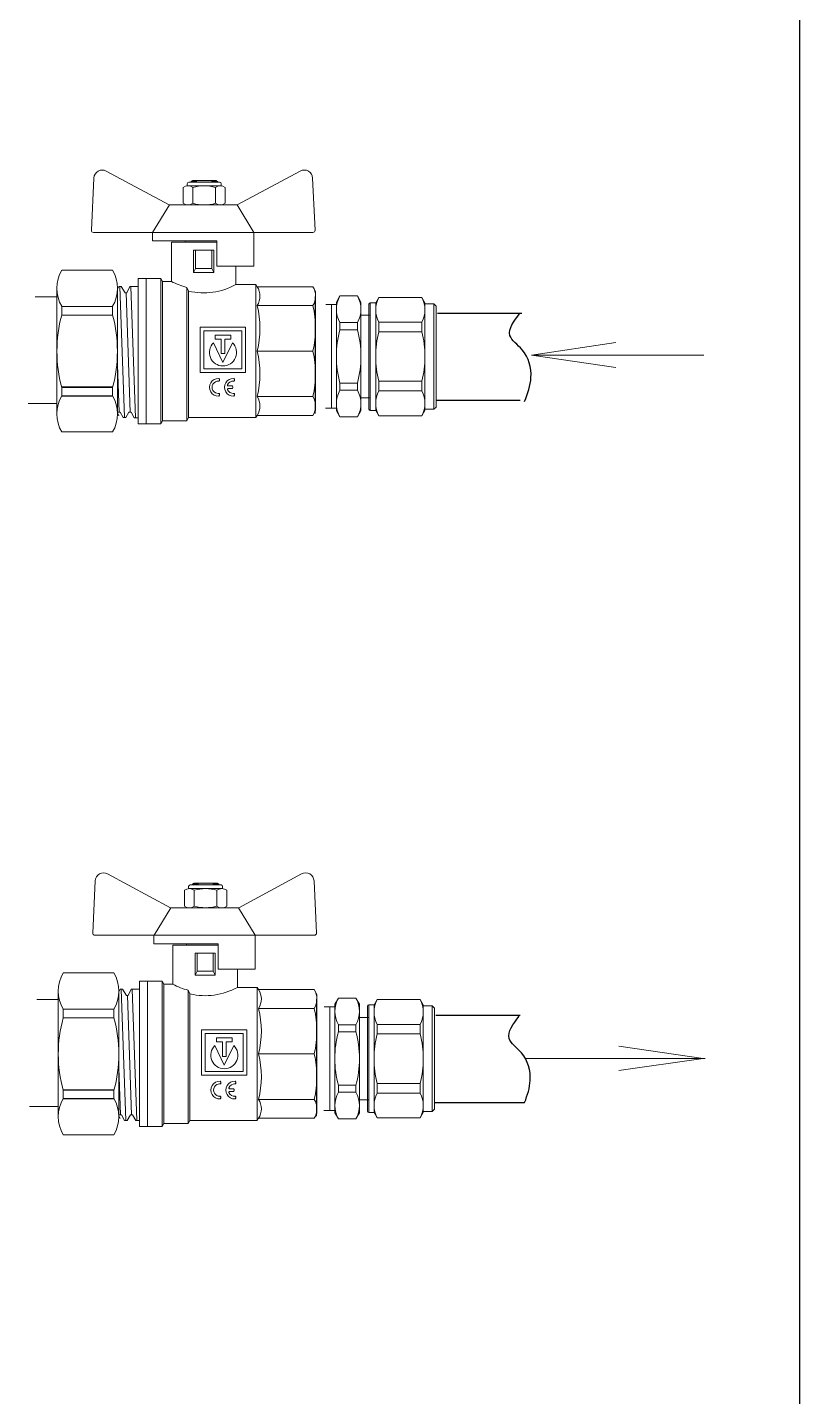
# Model space of a CAD drawing. Header units: millimetres. Extents: x -559267 to 14075, y 0 to 209897.
# Drawn here: x 1595.5 to 1655.5, y 124.6 to 230.9 of the extents above; entities that cross this region are included whole.
import ezdxf

# ---------------------------------------------------------------- set-up
doc = ezdxf.new("R2010")
doc.units = ezdxf.units.MM
doc.layers.add('PDF_Geometry', color=7, linetype='Continuous', lineweight=9)
doc.layers.add('Обвязка коллекторов для теплого пола_dwg', color=8, linetype='Continuous', lineweight=9)

# ---------------------------------------------------------------- blocks, each defined once
blk = doc.blocks.new('Обвязка коллекторов для теплого пола_dwg-499584-Коллектор теплого пола')
at = {"lineweight": 9, "true_color": 0x000000}
for points in [[(2680.7, 2286.6), (2680.7, 2290.5), (2671.6, 2295.7), (2544.1, 2295.7), (2535, 2290.5), (2535, 2286.6), (2653.4, 2286.6)], [(2677.8, 1952.1), (2677.8, 1959.3), (2501.1, 1959.3), (2501.1, 1952.1)], [(2688.3, -1621.8), (2688.3, -1618), (2679.2, -1612.7), (2551.8, -1612.7), (2542.7, -1618), (2542.7, -1621.8), (2661, -1621.8)], [(2685.4, -1956.3), (2685.4, -1949.2), (2508.7, -1949.2), (2508.7, -1956.3)]]:
    blk.add_hatch(color=18, dxfattribs=at).paths.add_polyline_path(points)
at = {"color": 18, "lineweight": 9, "true_color": 0x000000}
for p, q in [((1979.7, 2018.6), (1993.3, 2308.8)), ((3141.5, 2348), (2791.5, 2159.1)), ((3224.4, 2018.6), (3210.8, 2308.8)), ((2490.8, 2168.3), (2490.8, 2256.4)), ((2544.8, 2168.3), (2544.8, 2256.4)), ((2670.9, 2168.3), (2670.9, 2256.4)), ((2724.9, 2168.3), (2724.9, 2256.4)), ((2414.6, 2159.1), (2320.6, 2006.3)), ((2535, 2159.2), (2544.1, 2159.2)), ((2702.4, 2159.2), (2607.8, 2159.2)), ((2680.7, 2159.2), (2671.6, 2159.2)), ((2311, 2006.3), (3212.7, 2006.3)), ((2501.1, 1959.3), (2501.1, 1949.8)), ((2097.5, 1796.9), (1814.9, 1796.9)), ((1788, 1696.2), (1788, 1346.1)), ((2124.4, 1696.2), (2124.4, 1346.1)), ((2144.6, 1706.4), (2132.3, 1706.4)), ((2240.3, 1706.4), (2194, 1706.4)), ((1788.1, 1648.6), (1667.8, 1648.6)), ((2902, 1599.7), (3211.5, 1599.7)), ((3283.6, 1605.1), (3342.8, 1605.1)), ((3315.5, 1605.1), (3315.5, 1317.7)), ((3524.3, 1607.8), (3524.3, 1316.7)), ((3561.6, 1615.3), (3561.6, 1316.7)), ((3479.9, 1545.6), (3529.6, 1545.6)), ((1788, 995.1), (1788, 1345.2)), ((2124.4, 995.1), (2124.4, 1345.2)), ((3211.5, 1346.5), (2902, 1346.5)), ((3315.5, 1028.6), (3315.5, 1316)), ((3524.3, 1024.1), (3524.3, 1315.2)), ((3561.6, 1016.6), (3561.6, 1315.2)), ((2762.5, 1152.6), (2741.4, 1152.6)), ((2766.8, 1148.3), (2766.8, 1142.2)), ((2762.5, 1137.8), (2741.4, 1137.8)), ((2902, 1093.3), (3211.5, 1093.3)), ((3479.9, 1086.3), (3529.6, 1086.3)), ((1628.2, 1054.4), (1787.8, 1054.4)), ((3281.7, 1028.6), (3342.8, 1028.6)), ((2172.1, 976.6), (2156, 976.6)), ((2218.4, 975.5), (2240.3, 975.5)), ((2097.5, 896.7), (1814.9, 896.7)), ((3149.2, -1560.4), (2799.2, -1749.3)), ((1987.3, -1889.8), (2000.9, -1599.6)), ((2498.4, -1740.2), (2498.4, -1652)), ((2552.4, -1740.2), (2552.4, -1652)), ((2678.6, -1740.2), (2678.6, -1652)), ((2732.5, -1740.2), (2732.5, -1652)), ((3232.1, -1889.8), (3218.5, -1599.6)), ((2422.2, -1749.3), (2328.2, -1902.1)), ((2542.7, -1749.3), (2551.8, -1749.3)), ((2710.1, -1749.3), (2615.5, -1749.3)), ((2688.3, -1749.3), (2679.2, -1749.3)), ((2318.6, -1902.1), (3220.3, -1902.1)), ((2508.7, -1949.2), (2508.7, -1958.7)), ((2105.2, -2111.5), (1822.6, -2111.5)), ((2152.3, -2202), (2139.9, -2202)), ((2248, -2202), (2201.7, -2202)), ((1795.8, -2259.8), (1675.5, -2259.8)), ((1795.6, -2212.3), (1795.6, -2562.4)), ((2132.1, -2212.3), (2132.1, -2562.4)), ((2909.6, -2308.7), (3219.1, -2308.7)), ((3274.8, -2299.4), (3334, -2299.4)), ((3306.7, -2299.4), (3306.7, -2586.8)), ((3471.1, -2358.9), (3520.9, -2358.9)), ((3515.5, -2296.7), (3515.5, -2587.8)), ((3552.8, -2289.2), (3552.8, -2587.8)), ((1795.6, -2913.3), (1795.6, -2563.3)), ((2132.1, -2913.3), (2132.1, -2563.3)), ((3219.1, -2561.9), (2909.6, -2561.9)), ((3306.7, -2875.9), (3306.7, -2588.5)), ((3515.5, -2880.4), (3515.5, -2589.3)), ((3552.8, -2887.9), (3552.8, -2589.3)), ((2770.1, -2755.8), (2749.1, -2755.8)), ((2770.1, -2770.6), (2749.1, -2770.6)), ((2774.5, -2760.2), (2774.5, -2766.3)), ((2909.6, -2815.1), (3219.1, -2815.1)), ((1635.8, -2854.1), (1795.4, -2854.1)), ((3273, -2875.9), (3334, -2875.9)), ((3471.1, -2818.2), (3520.9, -2818.2)), ((2179.7, -2931.8), (2163.7, -2931.8)), ((2226.1, -2933), (2248, -2933)), ((2105.2, -3011.8), (1822.6, -3011.8))]:
    blk.add_line(p, q, dxfattribs=at)
at = {"color": 18, "lineweight": 18, "true_color": 0x000000}
for p, q in [((2132.3, 1706.4), (2124.4, 1691.1)), ((2138, 1706.4), (2163.5, 976.6)), ((2199.8, 1706.4), (2225.3, 975.5)), ((2172.3, 1671), (2195.5, 1007.7)), ((3225.2, 1000.2), (3225.2, 1650.8)), ((2124.4, 1269.6), (2133.6, 1007.7)), ((2132.3, 987.1), (2124.4, 1002.5)), ((2139.9, -2202), (2132.1, -2217.4)), ((2145.7, -2202), (2171.2, -2931.8)), ((2207.4, -2202), (2232.9, -2933)), ((2180, -2237.4), (2203.1, -2900.8)), ((3232.8, -2908.2), (3232.8, -2257.6)), ((2132.1, -2638.8), (2141.2, -2900.8)), ((2139.9, -2921.3), (2132.1, -2905.9))]:
    blk.add_line(p, q, dxfattribs=at)
at = {"lineweight": 9}
for p, q in [((3885, 1609.1), (3885, 1316.7)), ((3885, 1022.8), (3885, 1315.2)), ((3876.2, -2295.4), (3876.2, -2587.8)), ((3876.2, -2881.7), (3876.2, -2589.3))]:
    blk.add_line(p, q, dxfattribs=at)
at = {"color": 20, "lineweight": 30}
for p, q in [((3904.7, 1557.6), (4373.9, 1557.6)), ((3896.1, 1073.1), (4366.2, 1073.1))]:
    blk.add_line(p, q, dxfattribs=at)
at = {"color": 160, "lineweight": 30}
for p, q in [((3895.9, -2346.9), (4365.1, -2346.9)), ((3887.3, -2831.4), (4390.2, -2831.4))]:
    blk.add_line(p, q, dxfattribs=at)
at = {"color": 18, "lineweight": 9, "true_color": 0x000000, "flags": 128}
for points in [[(2062.6, 2348), (2412.6, 2159.1), (2790.1, 2159.1), (2884.1, 2006.3), (2884.1, 1818.2), (2677.8, 1818.2)], [(2522.3, 2286.6), (2607.8, 2286.6), (2693.3, 2286.6)], [(2680.7, 2290.5), (2671.6, 2295.7), (2544.1, 2295.7), (2535, 2290.5)], [(2535, 2286.6), (2535, 2290.5), (2562.3, 2290.5)], [(2567.1, 2286.6), (2562.3, 2295.7), (2562.3, 2286.6)], [(2648.6, 2286.6), (2653.4, 2295.7), (2653.4, 2286.6)], [(2653.4, 2290.5), (2680.7, 2290.5), (2680.7, 2286.6)], [(2513.2, 2277.5), (2513.2, 2265.5), (2607.8, 2265.5), (2702.4, 2265.5), (2702.4, 2277.5)], [(2513.2, 2159.2), (2607.8, 2159.2), (2693.3, 2159.2)], [(1991.4, 2006.3), (2319.9, 2006.3), (2319.9, 1959.3), (2677.8, 1959.3), (2677.8, 1818.2)], [(2677.8, 1952.1), (2425.4, 1952.1), (2425.4, 1733.4), (2374.9, 1733.4), (2374.9, 1346.5), (2374.9, 959.6), (2511, 959.6), (2520.7, 976.5)], [(2649.7, 1806.3), (2660.9, 1783.9), (2660.9, 1907.3), (2604.8, 1907.3), (2548.7, 1907.3), (2548.7, 1783.9), (2559.9, 1806.3)], [(2649.7, 1907.3), (2649.7, 1806.3), (2604.8, 1806.3), (2559.9, 1806.3), (2559.9, 1907.3)], [(2660.9, 1783.9), (2604.8, 1783.9), (2548.7, 1783.9)], [(2895.1, 1716.6), (2784.2, 1716.6), (2784.2, 1818.2)], [(2374.9, 1733.4), (2365.2, 1750.3), (2285.2, 1750.3), (2285.2, 1346.5), (2285.2, 942.8), (2365.2, 942.8), (2374.9, 959.6)], [(2365.2, 1750.3), (2365.2, 1346.5), (2365.2, 942.8)], [(2895.1, 976.5), (2520.7, 976.5), (2520.7, 1346.5), (2520.7, 1679.9), (2511, 1700.9), (2511, 1346.5), (2511, 959.6)], [(3342.8, 1317.7), (3342.8, 1618.8), (3362.6, 1653), (3459.9, 1653), (3479.7, 1618.8), (3479.7, 1317.7)], [(3835.3, 1316.7), (3835.3, 1615.3), (3818, 1645.2), (3578.8, 1645.2), (3561.6, 1615.3), (3531.7, 1615.3), (3531.7, 1316.7)], [(3362.6, 1465.3), (3362.6, 1504.7), (3362.6, 1465.3), (3459.9, 1465.3), (3459.9, 1504.7), (3362.6, 1504.7)], [(3818, 1453.6), (3818, 1506.9), (3818, 1453.6), (3578.8, 1453.6), (3578.8, 1506.9), (3818, 1506.9)], [(2764.7, 1392.8), (2711.7, 1283.5), (2658.7, 1392.8)], [(3342.8, 1316), (3342.8, 1015), (3362.6, 980.8), (3459.9, 980.8), (3479.7, 1015), (3479.7, 1316)], [(3835.3, 1315.2), (3835.3, 1016.6), (3818, 986.7), (3578.8, 986.7), (3561.6, 1016.6), (3531.7, 1016.6), (3531.7, 1315.2)], [(2688, 1194.2), (2692.1, 1189.9), (2692.1, 1183.9), (2687.5, 1179.5)], [(2771.4, 1194.2), (2775.5, 1189.9), (2775.5, 1183.9), (2770.9, 1179.5)], [(3362.6, 1168.5), (3362.6, 1129.1), (3362.6, 1168.5), (3459.9, 1168.5), (3459.9, 1129.1), (3362.6, 1129.1)], [(3818, 1125), (3578.8, 1125), (3578.8, 1178.4), (3818, 1178.4), (3818, 1125), (3818, 1178.4)], [(2688, 1096.2), (2692.1, 1100.6), (2692.1, 1106.6), (2687.5, 1110.9)], [(2771.4, 1096.2), (2775.5, 1100.6), (2775.5, 1106.6), (2770.9, 1110.9)], [(2070.2, -1560.4), (2420.2, -1749.3), (2797.8, -1749.3), (2891.8, -1902.1), (2891.8, -2090.2), (2685.5, -2090.2)], [(2520.9, -1630.9), (2520.9, -1642.9), (2615.5, -1642.9), (2710.1, -1642.9), (2710.1, -1630.9)], [(2530, -1621.8), (2615.5, -1621.8), (2701, -1621.8)], [(2688.3, -1618), (2679.2, -1612.7), (2551.8, -1612.7), (2542.7, -1618)], [(2542.7, -1621.8), (2542.7, -1618), (2570, -1618)], [(2574.8, -1621.8), (2570, -1612.7), (2570, -1621.8)], [(2656.2, -1621.8), (2661, -1612.7), (2661, -1621.8)], [(2661, -1618), (2688.3, -1618), (2688.3, -1621.8)], [(2520.9, -1749.3), (2615.5, -1749.3), (2701, -1749.3)], [(1999, -1902.1), (2327.6, -1902.1), (2327.6, -1949.2), (2685.4, -1949.2), (2685.4, -2090.2)], [(2685.4, -1956.3), (2433, -1956.3), (2433, -2175), (2382.5, -2175), (2382.5, -2561.9), (2382.5, -2948.8), (2518.6, -2948.8), (2528.3, -2932)], [(2657.3, -2102.1), (2668.5, -2124.5), (2668.5, -2001.2), (2612.4, -2001.2), (2556.4, -2001.2), (2556.4, -2124.5), (2567.6, -2102.1)], [(2657.3, -2001.2), (2657.3, -2102.1), (2612.4, -2102.1), (2567.6, -2102.1), (2567.6, -2001.2)], [(2668.5, -2124.5), (2612.4, -2124.5), (2556.4, -2124.5)], [(2902.7, -2191.8), (2791.9, -2191.8), (2791.9, -2090.2)], [(2382.5, -2175), (2372.8, -2158.2), (2292.8, -2158.2), (2292.8, -2561.9), (2292.8, -2965.6), (2372.8, -2965.6), (2382.5, -2948.8)], [(2372.8, -2158.2), (2372.8, -2561.9), (2372.8, -2965.6)], [(2902.7, -2932), (2528.3, -2932), (2528.3, -2561.9), (2528.3, -2228.5), (2518.6, -2207.6), (2518.6, -2561.9), (2518.6, -2948.8)], [(3334, -2586.8), (3334, -2285.7), (3353.8, -2251.5), (3451.1, -2251.5), (3470.9, -2285.7), (3470.9, -2586.8)], [(3826.5, -2587.8), (3826.5, -2289.2), (3809.2, -2259.3), (3570, -2259.3), (3552.8, -2289.2), (3522.9, -2289.2), (3522.9, -2587.8)], [(3353.8, -2399.8), (3451.1, -2399.8), (3451.1, -2439.2), (3353.8, -2439.2), (3353.8, -2399.8), (3353.8, -2439.2)], [(3809.2, -2397.6), (3570, -2397.6), (3570, -2451), (3809.2, -2451), (3809.2, -2397.6), (3809.2, -2451)], [(2772.3, -2515.6), (2719.3, -2625), (2666.4, -2515.6)], [(3334, -2588.5), (3334, -2889.5), (3353.8, -2923.8), (3451.1, -2923.8), (3470.9, -2889.5), (3470.9, -2588.5)], [(3826.5, -2589.3), (3826.5, -2887.9), (3809.2, -2917.8), (3570, -2917.8), (3552.8, -2887.9), (3522.9, -2887.9), (3522.9, -2589.3)], [(2695.6, -2714.2), (2699.8, -2718.6), (2699.8, -2724.6), (2695.2, -2728.9)], [(2779, -2714.2), (2783.2, -2718.6), (2783.2, -2724.6), (2778.6, -2728.9)], [(3353.8, -2775.4), (3451.1, -2775.4), (3451.1, -2736), (3353.8, -2736), (3353.8, -2775.4), (3353.8, -2736)], [(3809.2, -2779.5), (3570, -2779.5), (3570, -2726.2), (3809.2, -2726.2), (3809.2, -2779.5), (3809.2, -2726.2)], [(2695.6, -2812.2), (2699.8, -2807.9), (2699.8, -2801.9), (2695.2, -2797.5)], [(2779, -2812.2), (2783.2, -2807.9), (2783.2, -2801.9), (2778.6, -2797.5)]]:
    blk.add_lwpolyline(points, dxfattribs=at)
at = {"color": 18, "lineweight": 18, "true_color": 0x000000, "flags": 128}
for points in [[(2194, 1706.4), (2176.1, 1671), (2168, 1671), (2144.6, 1706.4)], [(2156, 976.6), (2139.3, 1007.7), (2124.4, 1007.7)], [(2218.4, 975.5), (2201.2, 1007.7), (2188.9, 1007.7), (2172.1, 976.6)], [(2201.7, -2202), (2183.7, -2237.4), (2175.6, -2237.4), (2152.3, -2202)], [(2163.7, -2931.8), (2147, -2900.8), (2132.1, -2900.8)], [(2226.1, -2933), (2208.8, -2900.8), (2196.6, -2900.8), (2179.7, -2931.8)]]:
    blk.add_lwpolyline(points, dxfattribs=at)
at = {"color": 18, "lineweight": 9, "true_color": 0x000000, "flags": 128}
for points in [[(2240.3, 942.8), (2285.2, 942.8), (2285.2, 1346.5), (2285.2, 1750.3), (2240.3, 1750.3), (2240.3, 1346.5)], [(3211.5, 988.5), (3227.2, 1015.7), (3227.2, 1346.5), (3227.2, 1677.4), (3211.5, 1704.6), (2902, 1704.6), (2895.1, 1716.6), (2895.1, 1346.5), (2895.1, 976.5), (2902, 988.5)], [(1814.9, 1546.7), (2097.5, 1546.7), (2097.5, 1595.4), (1814.9, 1595.4)], [(2836.3, 1227.9), (2836.3, 1479.5), (2584.7, 1479.5), (2584.7, 1227.9)], [(2816.1, 1248), (2816.1, 1459.3), (2604.9, 1459.3), (2604.9, 1248)], [(2701, 1332.5), (2701, 1413.7), (2668.5, 1413.7), (2668.5, 1435.2), (2754.9, 1435.2), (2754.9, 1413.7), (2722.4, 1413.7), (2722.4, 1332.5)], [(1814.9, 1146.9), (2097.5, 1146.9), (2097.5, 1098.2), (1814.9, 1098.2)], [(1814.9, 1144.6), (2097.5, 1144.6), (2097.5, 1095.9), (1814.9, 1095.9)], [(2248, -2965.6), (2292.8, -2965.6), (2292.8, -2561.9), (2292.8, -2158.2), (2248, -2158.2), (2248, -2561.9)], [(3219.1, -2920), (3234.8, -2892.7), (3234.8, -2561.9), (3234.8, -2231.1), (3219.1, -2203.8), (2909.6, -2203.8), (2902.7, -2191.8), (2902.7, -2561.9), (2902.7, -2932), (2909.6, -2920)], [(1822.6, -2361.7), (2105.2, -2361.7), (2105.2, -2313), (1822.6, -2313)], [(2844, -2680.6), (2844, -2428.9), (2592.3, -2428.9), (2592.3, -2680.6)], [(2823.8, -2660.4), (2823.8, -2449.1), (2612.5, -2449.1), (2612.5, -2660.4)], [(2708.6, -2575.9), (2730.1, -2575.9), (2730.1, -2494.7), (2762.6, -2494.7), (2762.6, -2473.3), (2676.1, -2473.3), (2676.1, -2494.7), (2708.6, -2494.7)], [(1822.6, -2761.6), (2105.2, -2761.6), (2105.2, -2810.3), (1822.6, -2810.3)], [(1822.6, -2763.9), (2105.2, -2763.9), (2105.2, -2812.6), (1822.6, -2812.6)]]:
    blk.add_lwpolyline(points, close=True, dxfattribs=at)
at = {"lineweight": 9, "flags": 128}
for points in [[(3897.5, 1316.7), (3897.5, 1596.6), (3885, 1609.1), (3835.3, 1609.1)], [(3897.5, 1315.2), (3897.5, 1035.3), (3885, 1022.8), (3835.3, 1022.8)], [(3888.7, -2587.8), (3888.7, -2307.9), (3876.2, -2295.4), (3826.5, -2295.4)], [(3888.7, -2589.3), (3888.7, -2869.2), (3876.2, -2881.7), (3826.5, -2881.7)]]:
    blk.add_lwpolyline(points, dxfattribs=at)
at = {"color": 18, "lineweight": 9, "true_color": 0x000000}
for centre, radius, start, end in [((2040.2, 2306.6), 47, 61.64504, 177.31622), ((2522.3, 2277.5), 9.1, 90, 180), ((2693.3, 2277.5), 9.1, 0, 90), ((3163.9, 2306.6), 47, 2.68378, 118.35496), ((2517.8, 2222.1), 43.6, 51.80922, 128.19078), ((2607.8, 2042.5), 223, 90, 106.42642), ((2607.8, 2042.5), 223, 73.57358, 90), ((2697.9, 2222.1), 43.6, 51.80922, 128.19078), ((2517.8, 2202.6), 43.6, 231.80922, 308.19078), ((2607.8, 2382.2), 223, 253.57358, 270), ((2607.8, 2382.2), 223, 270, 286.42642), ((2697.9, 2202.6), 43.6, 231.80922, 308.19078), ((1991.4, 2018.1), 11.8, 177.31622, 270), ((3212.7, 2018.1), 11.8, 270, 2.68378), ((1990, 1696.2), 202, 150.08623, 209.91377), ((1922.4, 1696.2), 202, 330.08623, 29.91377), ((2604.8, 2076.2), 386.9, 242.36947, 255.96624), ((2604.8, 2040.3), 370.1, 256.86344, 299.00255), ((2822.5, 1652.2), 95.2, 326.59133, 33.40867), ((3132, 1652.2), 95.2, 326.59133, 33.40867), ((2400.6, 1473.1), 517.1, 345.82848, 14.17152), ((2710.1, 1473.1), 517.1, 345.82848, 14.17152), ((3491.9, 1578.9), 149.1, 150.17162, 209.82838), ((3330.6, 1578.9), 149.1, 330.17162, 29.82838), ((3531.7, 1607.8), 7.46, 90, 180), ((3708.8, 1576), 147.3, 151.99874, 208.00126), ((2549.2, 1346.1), 761.2, 164.71813, 180), ((1363.2, 1346.1), 761.2, 360, 15.28187), ((3903.8, 1317.7), 561, 164.75031, 180), ((2918.7, 1317.7), 561, 360, 15.24969), ((4113.2, 1316.7), 551.6, 165.63849, 180), ((2711.7, 1339.2), 75.4, 134.64725, 45.35275), ((2549.2, 1345.2), 761.2, 180, 195.28187), ((1363.2, 1345.2), 761.2, 344.71813, 0), ((2400.6, 1219.9), 517.1, 345.82848, 14.17152), ((2710.1, 1219.9), 517.1, 345.82848, 14.17152), ((3903.8, 1316), 561, 180, 195.24969), ((2918.7, 1316), 561, 344.75031, 0), ((4113.2, 1315.2), 551.6, 180, 194.36151), ((2685.6, 1145.2), 49.1, 87.20397, 272.79603), ((2685.6, 1145.2), 34.3, 86.77036, 273.22964), ((2687.8, 1183.9), 4.36, 266.77036, 0), ((2687.8, 1189.9), 4.36, 0, 87.20397), ((2769, 1145.2), 49.1, 87.20397, 272.79603), ((2741.4, 1157), 4.36, 156.87569, 270), ((2769, 1145.2), 34.3, 86.77036, 156.87569), ((2762.5, 1148.3), 4.36, 0, 90), ((2771.2, 1183.9), 4.36, 266.77036, 0), ((2771.2, 1189.9), 4.36, 0, 87.20397), ((1990, 997.4), 202, 150.08623, 209.91377), ((1922.4, 997.4), 202, 330.08623, 29.91377), ((2687.8, 1106.6), 4.36, 0, 93.22964), ((2687.8, 1100.6), 4.36, 272.79603, 0), ((2741.4, 1133.5), 4.36, 90, 203.12431), ((2769, 1145.2), 34.3, 203.12431, 273.22964), ((2762.5, 1142.2), 4.36, 270, 0), ((2771.2, 1106.6), 4.36, 0, 93.22964), ((2771.2, 1100.6), 4.36, 272.79603, 0), ((2822.5, 1040.9), 95.2, 326.59133, 33.40867), ((3132, 1040.9), 95.2, 326.59133, 33.40867), ((3491.9, 1054.9), 149.1, 150.17162, 209.82838), ((3330.6, 1054.9), 149.1, 330.17162, 29.82838), ((3708.8, 1055.9), 147.3, 151.99874, 208.00126), ((3531.7, 1024.1), 7.46, 180, 270), ((2047.9, -1601.8), 47, 61.64504, 177.31622), ((3171.5, -1601.8), 47, 2.68378, 118.35496), ((2525.4, -1686.3), 43.6, 51.80922, 128.19078), ((2530, -1630.9), 9.1, 90, 180), ((2615.5, -1865.9), 223, 90, 106.42642), ((2615.5, -1865.9), 223, 73.57358, 90), ((2705.5, -1686.3), 43.6, 51.80922, 128.19078), ((2701, -1630.9), 9.1, 0, 90), ((2525.4, -1705.9), 43.6, 231.80922, 308.19078), ((2615.5, -1526.2), 223, 253.57358, 270), ((2615.5, -1526.2), 223, 270, 286.42642), ((2705.5, -1705.9), 43.6, 231.80922, 308.19078), ((1999, -1890.4), 11.8, 177.31622, 270), ((3220.3, -1890.4), 11.8, 270, 2.68378), ((1997.7, -2212.3), 202, 150.08623, 209.91377), ((1930, -2212.3), 202, 330.08623, 29.91377), ((2612.4, -1832.2), 386.9, 242.36947, 255.96624), ((2612.4, -1868.1), 370.1, 256.86344, 299.00255), ((2830.1, -2256.3), 95.2, 326.59133, 33.40867), ((3139.6, -2256.3), 95.2, 326.59133, 33.40867), ((3483.1, -2325.7), 149.1, 150.17162, 209.82838), ((3321.8, -2325.7), 149.1, 330.17162, 29.82838), ((3700, -2328.5), 147.3, 151.99874, 208.00126), ((2408.3, -2435.3), 517.1, 345.82848, 14.17152), ((2717.7, -2435.3), 517.1, 345.82848, 14.17152), ((3522.9, -2296.7), 7.46, 90, 180), ((2556.8, -2562.4), 761.2, 164.71813, 180), ((1370.9, -2562.4), 761.2, 360, 15.28187), ((3895, -2586.8), 561, 164.75031, 180), ((2909.9, -2586.8), 561, 360, 15.24969), ((4104.4, -2587.8), 551.6, 165.63849, 180), ((2556.8, -2563.3), 761.2, 180, 195.28187), ((1370.9, -2563.3), 761.2, 344.71813, 0), ((2719.3, -2569.3), 75.4, 134.64725, 45.35275), ((2408.3, -2688.5), 517.1, 345.82848, 14.17152), ((2717.7, -2688.5), 517.1, 345.82848, 14.17152), ((3895, -2588.5), 561, 180, 195.24969), ((2909.9, -2588.5), 561, 344.75031, 0), ((4104.4, -2589.3), 551.6, 180, 194.36151), ((2693.3, -2763.2), 49.1, 87.20397, 272.79603), ((2693.3, -2763.2), 34.3, 86.77036, 273.22964), ((2695.4, -2724.6), 4.36, 266.77036, 0), ((2695.4, -2718.6), 4.36, 0, 87.20397), ((2776.6, -2763.2), 49.1, 87.20397, 272.79603), ((2776.6, -2763.2), 34.3, 86.77036, 156.87569), ((2778.8, -2724.6), 4.36, 266.77036, 0), ((2778.8, -2718.6), 4.36, 0, 87.20397), ((1997.7, -2911), 202, 150.08623, 209.91377), ((1930, -2911), 202, 330.08623, 29.91377), ((2695.4, -2801.9), 4.36, 0, 93.22964), ((2695.4, -2807.9), 4.36, 272.79603, 0), ((2749.1, -2751.4), 4.36, 156.87569, 270), ((2749.1, -2775), 4.36, 90, 203.12431), ((2776.6, -2763.2), 34.3, 203.12431, 273.22964), ((2770.1, -2760.2), 4.36, 0, 90), ((2770.1, -2766.3), 4.36, 270, 0), ((2778.8, -2801.9), 4.36, 0, 93.22964), ((2778.8, -2807.9), 4.36, 272.79603, 0), ((2830.1, -2867.5), 95.2, 326.59133, 33.40867), ((3139.6, -2867.5), 95.2, 326.59133, 33.40867), ((3483.1, -2849.6), 149.1, 150.17162, 209.82838), ((3321.8, -2849.6), 149.1, 330.17162, 29.82838), ((3700, -2848.6), 147.3, 151.99874, 208.00126), ((3522.9, -2880.4), 7.46, 180, 270)]:
    blk.add_arc(centre, radius, start, end, dxfattribs=at)
at = {"lineweight": 9}
for centre, radius, start, end in [((3688, 1576), 147.3, 331.99874, 28.00126), ((3283.7, 1316.7), 551.6, 360, 14.36151), ((3283.7, 1315.2), 551.6, 345.63849, 0), ((3688, 1055.9), 147.3, 331.99874, 28.00126), ((3679.2, -2328.5), 147.3, 331.99874, 28.00126), ((3274.9, -2587.8), 551.6, 360, 14.36151), ((3274.9, -2589.3), 551.6, 345.63849, 0), ((3679.2, -2848.6), 147.3, 331.99874, 28.00126)]:
    blk.add_arc(centre, radius, start, end, dxfattribs=at)
at = {"color": 20, "lineweight": 30}
blk.add_open_spline([(4389.4, 1066), (4407.8, 1109.8), (4440.6, 1205.2), (4405.2, 1346.5), (4272.3, 1436.1), (4331, 1513.3), (4364, 1556.8)], degree=3, knots=[0.567814, 0.567814, 0.567814, 0.567814, 2.265848, 4.22459, 5.495725, 7.132425, 7.132425, 7.132425, 7.132425], dxfattribs=at)
at = {"color": 160, "lineweight": 30}
blk.add_open_spline([(4390.2, -2831.4), (4406.3, -2791.6), (4435.3, -2699.8), (4401, -2562.9), (4268.1, -2473.3), (4326.8, -2396.1), (4359.9, -2352.6)], degree=3, knots=[0.722147, 0.722147, 0.722147, 0.722147, 2.265848, 4.22459, 5.495725, 7.132425, 7.132425, 7.132425, 7.132425], dxfattribs=at)
at = {"layer": 'PDF_Geometry'}
for p, q in [((4429, 1324.7), (4897.8, 1393.5)), ((4390.8, -2587.7), (5394.1, -2587.7))]:
    blk.add_line(p, q, dxfattribs=at)
at = {"layer": 'PDF_Geometry', "flags": 128}
for points in [[(4897.8, 1256), (4429, 1324.7), (5386.7, 1324.7)], [(4914.9, -2654.4), (5383.7, -2587.7), (4914.9, -2519)]]:
    blk.add_lwpolyline(points, dxfattribs=at)

msp = doc.modelspace()

# ---------------------------------------------------------------- linework, layer by layer
at = {"layer": 'Defpoints', "color": 6}
msp.add_lwpolyline([(1470, 287), (1655.5, 287), (1655.5, 0), (1470, 0), (1470, 287)], dxfattribs=at)

# ---------------------------------------------------------------- block references
at = {"layer": 'Обвязка коллекторов для теплого пола_dwg', "color": 7, "xscale": 0.01396531374263275, "yscale": 0.01396531374263275, "zscale": 0.01396531374263275}
msp.add_blockref('Обвязка коллекторов для теплого пола_dwg-499584-Коллектор теплого пола', (1572.82, 186.96), dxfattribs=at)

doc.saveas('drawing.dxf')
